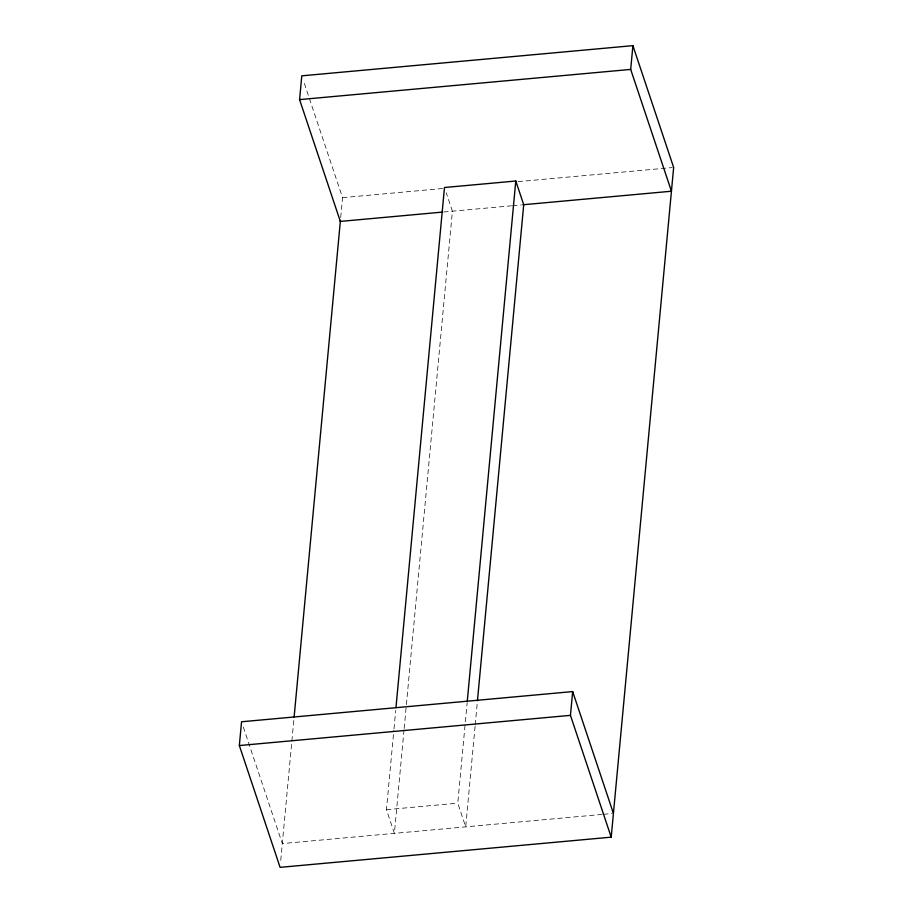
<?xml version="1.0" encoding="UTF-8"?>
<svg xmlns="http://www.w3.org/2000/svg" width="913" height="913" viewBox="0 0 913 913"><rect width="100%" height="100%" fill="white"/><g stroke="black" fill="none" stroke-linecap="round" stroke-linejoin="round"><path stroke-width="0.68" stroke-dasharray="4.57 3.42" d="M280.748 860.354L293.986 718.371M340.697 217.499L342.546 197.642L303.584 81.189M404.025 729.898L394.382 833.352L386.45 809.671L393.857 730.309M393.994 728.894L395.706 710.462M404.162 728.483L452.403 211.2L446.24 192.78M475.08 726.234L465.698 826.858L457.767 803.166L467.159 702.554M475.216 724.819L477.328 702.143M342.546 197.642L443.01 188.477M518.013 181.641L672.242 167.581M443.627 211.999L511.542 205.802M512.535 205.722L521.449 204.9M386.45 809.671L457.767 803.166M602.101 814.419L282.311 843.578L242.904 725.789M603.516 814.293L612.007 813.517"/><path stroke-width="1.37" d="M442.474 212.101L340.332 221.414L299.578 99.608L301.792 75.836L632.903 45.65L673.657 167.456L611.208 837.164L280.097 867.35L239.343 745.544L241.557 721.772L572.668 691.586L613.422 813.392M294.123 716.945L340.435 220.341M395.968 707.632L444.471 187.519L515.788 181.014L523.72 204.695L477.453 700.728M467.285 701.127L515.788 181.014M611.208 837.164L570.454 715.358L572.668 691.586M522.864 204.774L671.443 191.228L630.689 69.422L632.903 45.65M299.578 99.608L630.689 69.422M239.343 745.544L570.454 715.358"/></g></svg>
